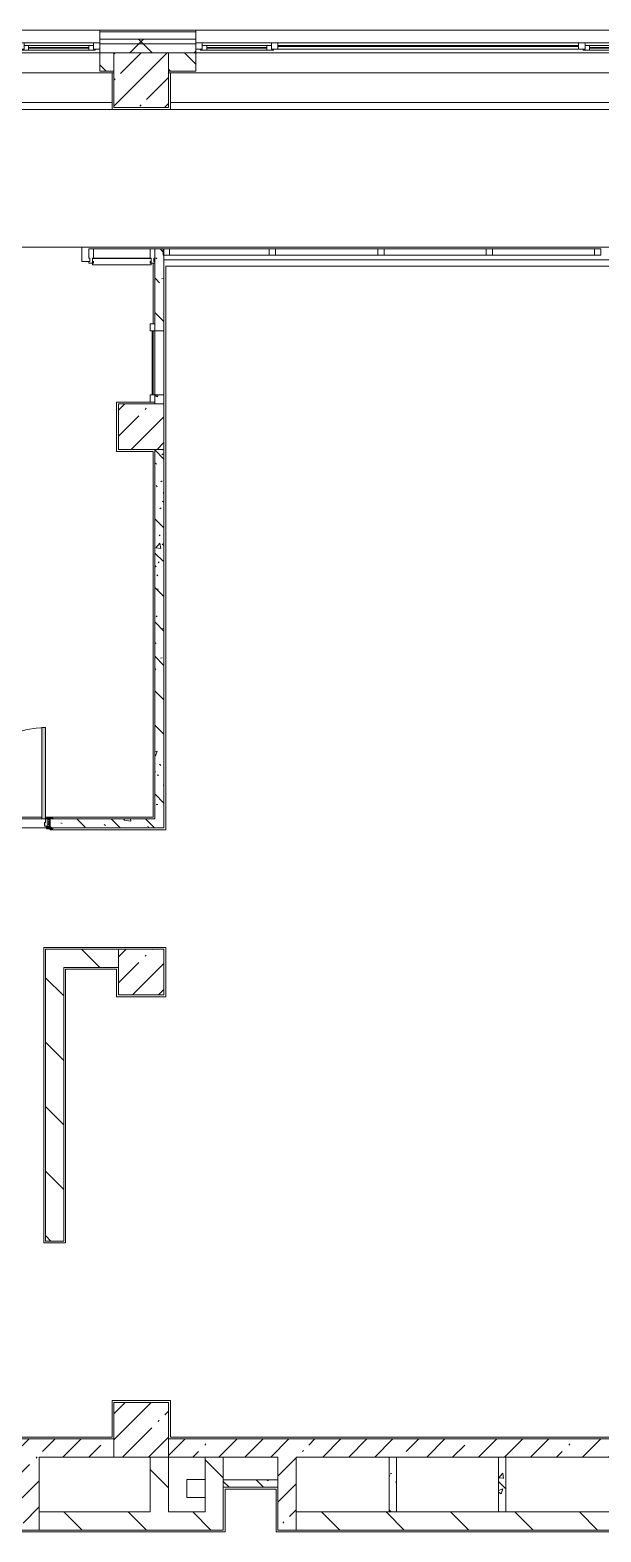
# Model space of a CAD drawing. Header units: millimetres. Extents: x -4185 to 186529, y -8553 to 29097.
# Drawn here: x 118759 to 125024, y 10880 to 27350 of the extents above; entities that cross this region are included whole.
import ezdxf

# ---------------------------------------------------------------- set-up
doc = ezdxf.new("R2010")
doc.units = ezdxf.units.MM
for name, color, linetype, lineweight, true_color in [('A-DOOR-3', 7, 'Continuous', 5, 0xaaaaaa), ('A-DOOR-4', 7, 'Continuous', 5, 0xe2e2e2), ('A-DOOR-FRAM-2', 7, 'Continuous', 5, 0xe2e2e2), ('A-DOOR-FRAM-3', 7, 'Continuous', 5, 0xaaaaaa), ('A-FLOR-1', 7, 'Continuous', 5, 0xaaaaaa), ('I-WALL-5', 7, 'Continuous', 5, 0x787878)]:
    doc.layers.add(name, color=color, linetype=linetype, lineweight=lineweight, true_color=true_color)
for name, color, linetype, lineweight in [('A-GLAZ-2', 7, 'Continuous', 5), ('A-GLAZ-CURT-2', 7, 'Continuous', 5), ('A-GLAZ-CWMG-2', 7, 'Continuous', 5), ('A-WALL', 7, 'Continuous', 9), ('A-WALL-2', 7, 'Continuous', 5), ('I-WALL-3', 7, 'Continuous', 5), ('S-COLS-2', 7, 'Continuous', 5)]:
    doc.layers.add(name, color=color, linetype=linetype, lineweight=lineweight)
pattern_1 = [(45, (59518.7, 0), (-285.1231, 285.1231), []), (45, (59803.8, 0), (-285.1231, 285.1231), [504.031, -100.806, 16.764, -84.042])]
pattern_2 = [(135, (59518.7, 0), (-377.1708, -377.1708), [533.4, -88.9, 17.78, -88.9]), (135, (59518.7, 376.94), (-377.1708, -377.1708), []), (50, (59518.7, 0), (637.6445, -55.7866), [66.675, -733.425]), (355, (59518.7, 0), (-123.3494, 668.699), [53.34, -586.74]), (100.451, (59571.8, -4.65), (514.299, 612.908), [56.665, -623.315]), (46.184, (59518.7, 177.8), (948.776, -147.15), [100.012, -1100.137]), (96.636, (59597.7, 165.5), (830.909, 865.997), [84.998, -934.973]), (351.184, (59518.7, 177.8), (830.918, 865.988), [80.01, -880.11]), (21, (59607.6, 133.35), (530.6506, -357.9283), [66.675, -733.425]), (326, (59607.6, 133.35), (216.308, 644.6585), [53.34, -586.74]), (71.451, (59651.8, 103.5), (746.9596, 286.7243), [56.665, -623.315]), (37.5, (59518.68, 0), (10.8105, 295.9426), [16.764, -562.864, 16.764, -578.866, -588.962]), (37.5, (59518.68, 0), (10.8105, 295.9426), [-1175.258, 16.764, -572.198]), (7.5, (59518.68, 0), (233.8692, 350.6318), [16.764, -322.834, 16.764, -549.529, -224.472]), (7.5, (59518.68, 0), (233.8692, 350.6318), [-905.891, 16.764, -207.708]), (327.5, (59320.43, 0), (474.5678, -20.0513), [16.764, -205.486, 16.764, -676.656, -920.115]), (327.5, (59320.43, 0), (474.5678, -20.0513), [-915.67, 16.764, -903.351]), (317.5, (59231.53, 0), (518.4522, 88.9934), [16.764, -272.161, 16.764, -443.738, -653.415]), (317.5, (59231.53, 0), (518.4522, 88.9934), [-749.427, 16.764, -636.651])]
pattern_3 = [(135, (59518.7, 0), (-353.5534, -353.5534), [])]
pattern_4 = [(45, (59518.7, 0), (-353.5534, 353.5534), []), (135, (59518.7, 0), (-353.5534, -353.5534), [])]

# ---------------------------------------------------------------- blocks, each defined once
blk = doc.blocks.new('Системная панель - Стекло - 70мм-31693619-1_10_1_птичка')
at = {"layer": 'A-GLAZ-CURT-2'}
for p, q in [((547.5, 35), (-547.5, 35)), ((-547.5, 35), (-547.5, -35)), ((547.5, -35), (547.5, 35)), ((-547.5, -35), (547.5, -35))]:
    blk.add_line(p, q, dxfattribs=at)
blk = doc.blocks.new('Прямоугольный импост - 50 x 70 мм-23766079-1_10_1_птичка')
at = {"layer": 'A-GLAZ-CWMG-2'}
for p, q in [((-35, 35), (35, 35)), ((-35, -35), (-35, 35)), ((35, 35), (35, -35)), ((35, -35), (-35, -35))]:
    blk.add_line(p, q, dxfattribs=at)
blk = doc.blocks.new('BSC_Колонна _Прямоугольная - 600х600-V170-1_10_1_птичка')
at = {"layer": 'S-COLS-2'}
h = blk.add_hatch(dxfattribs=at)
h.set_pattern_fill('FP_138', color=256, style=0, pattern_type=2)
h.set_pattern_definition([(45, (-60460, -12000), (-285.1231, 285.1231), []), (45, (-60174.88, -12000), (-285.1231, 285.1231), [504.031, -100.806, 16.764, -84.042])])
h.paths.add_polyline_path([(208, -300), (300, -300), (300, 300), (-300, 300), (-300, -300), (-168, -300)])
for p, q in [((300, 300), (-300, 300)), ((-300, 300), (-300, -300)), ((300, -300), (300, 300)), ((-300, -300), (300, -300))]:
    blk.add_line(p, q, dxfattribs=at)
blk = doc.blocks.new('Системная панель - Стекло - 70мм-31693620-1_10_1_птичка')
at = {"layer": 'A-GLAZ-CURT-2'}
for p, q in [((560, 35), (-560, 35)), ((-560, 35), (-560, -35)), ((560, -35), (560, 35)), ((-560, -35), (560, -35))]:
    blk.add_line(p, q, dxfattribs=at)
blk = doc.blocks.new('Прямоугольный импост - 50 x 70 мм-V187-1_10_1_птичка')
at = {"layer": 'A-GLAZ-CWMG-2'}
for p, q in [((-35, 35), (35, 35)), ((-35, -35), (-35, 35)), ((35, 35), (35, -35)), ((35, -35), (-35, -35))]:
    blk.add_line(p, q, dxfattribs=at)
blk = doc.blocks.new('Прямоугольный импост - Импост структурный с накладкой - 160мм Темный-32302294-1_10_1_птичка')
at = {"layer": 'A-GLAZ-CWMG-2'}
for p, q in [((-25, 40), (-25, 140)), ((-25, 140), (25, 140)), ((-15, 40), (-25, 40)), ((-25, -17), (-25, 0)), ((-25, 0), (-15, 0)), ((-15, 0), (-15, 40)), ((15, 40), (15, 0)), ((25, 40), (15, 40)), ((15, 0), (25, 0)), ((25, 140), (25, 40)), ((25, 0), (25, -17)), ((25, -17), (-25, -17))]:
    blk.add_line(p, q, dxfattribs=at)
blk = doc.blocks.new('110_Дверь_СКБ_1Ст_Внутренняя1 - Д-11 1100x2100h_кладовые _все__ коридор _между помещениями блока столовой__ моечные _все_-32089444-1_10_1_птичка')
at = {"layer": 'A-DOOR-3'}
h = blk.add_hatch(dxfattribs=at)
h.set_pattern_fill('FP_123', color=256, style=0, pattern_type=2)
h.set_pattern_definition([(135, (1751.41, 114.685), (-14.14214, -14.14214), []), (225, (1751.41, 114.685), (14.14214, -14.14214), [])])
h.paths.add_polyline_path([(562.5, -50), (562.5, 50), (537.5, 50), (537.5, -50)])
at = {"layer": 'A-DOOR-4'}
h = blk.add_hatch(color=256, dxfattribs=at)
h.paths.add_polyline_path([(502.5, -30), (537.5, -30), (537.5, 50), (512.5, 50), (512.5, 10), (502.5, 10), (502.5, -6)])
h.paths.add_polyline_path([(-477.5, -30), (-477.5, 10), (-487.5, 10), (-487.5, 50), (-512.5, 50), (-512.5, -30), (-487.5, -30)])
at = {"layer": 'A-DOOR-FRAM-2'}
for points in [[(512.5, 50), (512.5, 1050), (472.5, 1050), (472.5, 50)], [(-512.5, 50), (-497.5, 50), (-497.5, 58), (-567.5, 58), (-567.5, 50), (-537.5, 50)], [(592.5, 50), (592.5, 58), (522.5, 58), (522.5, 50), (562.5, 50)], [(-567.5, -58), (-497.5, -58), (-497.5, -50), (-567.5, -50)], [(-497.5, -50), (-497.5, -30), (-512.5, -30), (-512.5, -50)], [(522.5, -50), (537.5, -50), (537.5, -30), (522.5, -30)], [(592.5, -58), (592.5, -50), (522.5, -50), (522.5, -58), (562.5, -58)]]:
    blk.add_hatch(color=256, dxfattribs=at).paths.add_polyline_path(points)
at = {"layer": 'A-DOOR-FRAM-3'}
h = blk.add_hatch(dxfattribs=at)
h.set_pattern_fill('FP_124', color=256, style=0, pattern_type=2)
h.set_pattern_definition([(45, (-371.384, 114.685), (-14.1421, 14.1421), []), (135, (-371.384, 114.685), (-14.1421, -14.1421), [])])
h.paths.add_polyline_path([(-537.5, -50), (-512.5, -50), (-512.5, 50), (-537.5, 50)])
at = {"layer": 'A-DOOR-3'}
for p, q in [((512.5, 1050), (472.5, 1050)), ((472.5, 1050), (472.5, 50)), ((512.5, 50), (512.5, 1050)), ((472.5, 50), (512.5, 50))]:
    blk.add_line(p, q, dxfattribs=at)
blk.add_arc((512.5, 50), 1000, 90, 180, dxfattribs=at)
at = {"layer": 'A-DOOR-FRAM-3'}
for p, q in [((-497.5, 58), (-567.5, 58)), ((-567.5, 58), (-567.5, 50)), ((-567.5, 50), (-497.5, 50)), ((-512.5, 50), (-537.5, 50)), ((-537.5, 50), (-537.5, -50)), ((-487.5, 50), (-512.5, 50)), ((-512.5, 50), (-512.5, -30)), ((-512.5, -50), (-512.5, 50)), ((-497.5, 50), (-512.5, 50)), ((-512.5, 50), (-512.5, 49)), ((-512.5, 49), (-497.5, 49)), ((-497.5, 50), (-497.5, 58)), ((-497.5, 49), (-497.5, 50)), ((-487.5, 10), (-487.5, 50)), ((-477.5, 10), (-487.5, 10)), ((-477.5, -30), (-477.5, 10)), ((512.5, 10), (502.5, 10)), ((502.5, 10), (502.5, -30)), ((512.5, 50), (512.5, 10)), ((537.5, 50), (512.5, 50)), ((592.5, 58), (522.5, 58)), ((522.5, 58), (522.5, 50)), ((537.5, 50), (522.5, 50)), ((522.5, 50), (522.5, 49)), ((522.5, 50), (592.5, 50)), ((522.5, 49), (537.5, 49)), ((537.5, -30), (537.5, 50)), ((562.5, 50), (537.5, 50)), ((537.5, 50), (537.5, -50)), ((537.5, 49), (537.5, 50)), ((562.5, -50), (562.5, 50)), ((592.5, 50), (592.5, 58)), ((-497.5, -50), (-567.5, -50)), ((-567.5, -50), (-567.5, -58)), ((-567.5, -58), (-497.5, -58)), ((-537.5, -50), (-512.5, -50)), ((-512.5, -30), (-477.5, -30)), ((-497.5, -30), (-512.5, -30)), ((-512.5, -30), (-512.5, -50)), ((-512.5, -50), (-497.5, -50)), ((-497.5, -50), (-497.5, -30)), ((-497.5, -58), (-497.5, -50)), ((502.5, -30), (537.5, -30)), ((537.5, -30), (522.5, -30)), ((522.5, -30), (522.5, -50)), ((522.5, -50), (537.5, -50)), ((592.5, -50), (522.5, -50)), ((522.5, -50), (522.5, -58)), ((522.5, -58), (592.5, -58)), ((537.5, -50), (537.5, -30)), ((537.5, -50), (562.5, -50)), ((592.5, -58), (592.5, -50))]:
    blk.add_line(p, q, dxfattribs=at)
blk = doc.blocks.new('Системная панель - Стекло - 70мм-V199-1_10_1_птичка')
at = {"layer": 'A-GLAZ-CURT-2'}
for p, q in [((560, 35), (-560, 35)), ((-560, 35), (-560, -35)), ((560, -35), (560, 35)), ((-560, -35), (560, -35))]:
    blk.add_line(p, q, dxfattribs=at)
blk = doc.blocks.new('120_Окно_СКБ_2Ст - 120_Окно_СКБ_2Ст 2300х2400 _мал створка справа_-19949978-1_10_1_птичка')
at = {"layer": 'A-GLAZ-2'}
for p, q in [((-1150, -75), (-1150, -5)), ((-1150, -5), (-1080, -5)), ((1150, -5), (-1150, -5)), ((-1080, -75), (-1150, -75)), ((-1150, -75), (-1100, -75)), ((-1080, -75), (-1100, -75)), ((-1100, -75), (-1100, -85)), ((-1100, -85), (270, -85)), ((270, -85), (-1100, -85)), ((-1080, -5), (-1080, -75)), ((250, -35), (-1080, -35)), ((-1080, -35), (-1080, -75)), ((-1030, -85), (-1030, -35)), ((-1030, -55), (200, -55)), ((200, -65), (-1030, -65)), ((200, -85), (200, -35)), ((250, -75), (250, -5)), ((250, -5), (320, -5)), ((250, -75), (250, -35)), ((320, -75), (250, -75)), ((270, -75), (250, -75)), ((270, -75), (300, -75)), ((270, -85), (270, -75)), ((320, -75), (300, -75)), ((300, -75), (300, -85)), ((300, -85), (1100, -85)), ((1100, -85), (300, -85)), ((320, -5), (320, -75)), ((1080, -35), (320, -35)), ((320, -35), (320, -75)), ((370, -85), (370, -35)), ((370, -55), (1030, -55)), ((1030, -65), (370, -65)), ((1030, -85), (1030, -35)), ((1080, -75), (1080, -5)), ((1080, -5), (1150, -5)), ((1080, -75), (1080, -35)), ((1150, -75), (1080, -75)), ((1100, -75), (1080, -75)), ((1100, -75), (1150, -75)), ((1100, -85), (1100, -75)), ((1150, -5), (1150, -75))]:
    blk.add_line(p, q, dxfattribs=at)
blk = doc.blocks.new('120_Окно_СКБ_3Ст - 120_Окно_СКБ_3Ст_5100-21641134-1_10_1_птичка')
at = {"layer": 'A-GLAZ-2'}
for p, q in [((-2550, -75), (-2550, -5)), ((-2550, -5), (-2480, -5)), ((2550, -5), (-2550, -5)), ((-2480, -75), (-2550, -75)), ((-2550, -75), (-2500, -75)), ((-2480, -75), (-2500, -75)), ((-2500, -75), (-2500, -85)), ((-2500, -85), (-1700, -85)), ((-1700, -85), (-2500, -85)), ((-2480, -5), (-2480, -75)), ((-1720, -35), (-2480, -35)), ((-2480, -35), (-2480, -75)), ((-2430, -85), (-2430, -35)), ((-2430, -55), (-1770, -55)), ((-1770, -65), (-2430, -65)), ((-1770, -85), (-1770, -35)), ((-1720, -75), (-1720, -5)), ((-1720, -5), (-1650, -5)), ((-1720, -75), (-1720, -35)), ((-1650, -75), (-1720, -75)), ((-1700, -75), (-1720, -75)), ((-1700, -75), (1700, -75)), ((-1700, -85), (-1700, -75)), ((-1650, -5), (-1650, -75)), ((1650, -35), (-1650, -35)), ((1650, -45), (-1650, -45)), ((1650, -75), (1650, -5)), ((1650, -5), (1720, -5)), ((1720, -75), (1650, -75)), ((1720, -75), (1700, -75)), ((1700, -75), (1700, -85)), ((1700, -85), (2500, -85)), ((2500, -85), (1700, -85)), ((1720, -5), (1720, -75)), ((2480, -35), (1720, -35)), ((1720, -35), (1720, -75)), ((1770, -85), (1770, -35)), ((1770, -55), (2430, -55)), ((2430, -65), (1770, -65)), ((2430, -85), (2430, -35)), ((2480, -75), (2480, -5)), ((2480, -5), (2550, -5)), ((2480, -75), (2480, -35)), ((2550, -75), (2480, -75)), ((2500, -75), (2480, -75)), ((2500, -75), (2550, -75)), ((2500, -85), (2500, -75)), ((2550, -5), (2550, -75))]:
    blk.add_line(p, q, dxfattribs=at)
blk = doc.blocks.new('BSC_Колонна _Прямоугольная - 500х500-V228-1_10_1_птичка')
at = {"layer": 'S-COLS-2'}
h = blk.add_hatch(dxfattribs=at)
h.set_pattern_fill('FP_183', color=256, style=0, pattern_type=2)
h.set_pattern_definition([(45, (-60460, -17020), (-285.1231, 285.1231), []), (45, (-60174.88, -17020), (-285.1231, 285.1231), [504.031, -100.806, 16.764, -84.042])])
h.paths.add_polyline_path([(189, -250), (250, -250), (250, 250), (-250, 250), (-250, -250), (-168, -250)])
for p, q in [((250, 250), (-250, 250)), ((-250, 250), (-250, -250)), ((250, -250), (250, 250)), ((-250, -250), (250, -250))]:
    blk.add_line(p, q, dxfattribs=at)
blk = doc.blocks.new('BSC_Колонна _Прямоугольная - 500х500-V229-1_10_1_птичка')
at = {"layer": 'S-COLS-2'}
h = blk.add_hatch(dxfattribs=at)
h.set_pattern_fill('FP_184', color=256, style=0, pattern_type=2)
h.set_pattern_definition([(45, (-60460, -23000), (-285.1231, 285.1231), []), (45, (-60174.88, -23000), (-285.1231, 285.1231), [504.031, -100.806, 16.764, -84.042])])
h.paths.add_polyline_path([(130, -250), (250, -250), (248, 250), (-250, 249), (-250, -250), (-168, -250)])
for p, q in [((250, 250), (-250, 250)), ((-250, 250), (-250, -250)), ((250, -250), (250, 250)), ((-250, -250), (250, -250))]:
    blk.add_line(p, q, dxfattribs=at)
blk = doc.blocks.new('Штора противопожарная_Рен - ШТ_700х700-22567375-1_10_1_птичка')
at = {"layer": 'A-DOOR-3'}
for p, q in [((-430, 100), (-350, 100)), ((-430, 50), (-430, 100)), ((-350, 50), (-430, 50)), ((-350, 100), (-350, 50)), ((-350, 78), (350, 78)), ((-350, 73), (-350, 78)), ((350, 73), (-350, 73)), ((350, 100), (430, 100)), ((350, 50), (350, 100)), ((350, 78), (350, 73)), ((430, 50), (350, 50)), ((430, 100), (430, 50))]:
    blk.add_line(p, q, dxfattribs=at)
blk = doc.blocks.new('Системная панель - Стекло - 70мм-32304938-1_10_1_птичка')
at = {"layer": 'A-GLAZ-CURT-2'}
h = blk.add_hatch(dxfattribs=at)
h.set_pattern_fill('FP_199', color=256, style=0, pattern_type=2)
h.set_pattern_definition([(225, (60747.5, 24310), (1414.214, -1414.214), [1000, -3000]), (225, (61747.5, 24810), (1414.214, -1414.214), [3000, -1000]), (225, (59747.5, 25310), (1414.214, -1414.214), [1000, -3000])])
h.paths.add_polyline_path([(322, 35), (-323, 35), (-323, -35), (322, -35), (322, 18)])
for p, q in [((322, 35), (-323, 35)), ((-323, 35), (-323, -35)), ((322, -35), (322, 35)), ((-323, -35), (322, -35))]:
    blk.add_line(p, q, dxfattribs=at)
blk = doc.blocks.new('Прямоугольный импост - Импост структурный с накладкой - 160мм Темный-32304618-1_10_1_птичка')
at = {"layer": 'A-GLAZ-CWMG-2'}
for p, q in [((59935, 24950), (60560, 24950)), ((59935, 24850), (60560, 24850))]:
    blk.add_line(p, q, dxfattribs=at)
blk = doc.blocks.new('Системная панель - Стекло - 70мм-V246-1_10_1_птичка')
at = {"layer": 'A-GLAZ-CURT-2'}
for p, q in [((560, 35), (-560, 35)), ((-560, 35), (-560, -35)), ((560, -35), (560, 35)), ((-560, -35), (560, -35))]:
    blk.add_line(p, q, dxfattribs=at)
blk = doc.blocks.new('Прямоугольный импост - Импост структурный с накладкой - 160мм Темный-32302318-1_10_1_птичка')
at = {"layer": 'A-GLAZ-CWMG-2'}
for p, q in [((0, 140), (-50, 140)), ((-50, 140), (-50, 40)), ((-50, 40), (-40, 40)), ((-40, 0), (-50, 0)), ((-50, 0), (-50, -17)), ((-40, 40), (-40, 0)), ((-10, 0), (-10, 40)), ((-10, 40), (0, 40)), ((0, 0), (-10, 0)), ((0, 40), (0, 140)), ((0, -17), (0, 0)), ((-50, -17), (0, -17))]:
    blk.add_line(p, q, dxfattribs=at)
blk = doc.blocks.new('Зашивка приборов отопления9 - Зашивка приборов отопления-33277916-1_10_1_птичка')
at = {"layer": 'A-WALL-2'}
for p, q in [((51570, 26880), (51570, 26555)), ((54140, 26880), (51570, 26880)), ((54140, 26555), (54140, 26880)), ((51570, 26555), (54140, 26555)), ((54140, 26555), (51570, 26555)), ((51570, 26555), (51570, 26480)), ((54140, 26480), (54140, 26555)), ((51570, 26480), (54140, 26480))]:
    blk.add_line(p, q, dxfattribs=at)
blk = doc.blocks.new('Зашивка приборов отопления10 - Зашивка приборов отопления-33278020-1_10_1_птичка')
at = {"layer": 'A-WALL-2'}
for p, q in [((51570, 26880), (51570, 26555)), ((56926, 26880), (51570, 26880)), ((56926, 26555), (56926, 26880)), ((51570, 26555), (56926, 26555)), ((56930, 26555), (51570, 26555)), ((51570, 26555), (51570, 26480)), ((56930, 26480), (56930, 26555)), ((51570, 26480), (56930, 26480))]:
    blk.add_line(p, q, dxfattribs=at)

msp = doc.modelspace()

# ---------------------------------------------------------------- hatches: boundary and pattern name
at = {"layer": 'A-WALL-2'}
h = msp.add_hatch(dxfattribs=at)
h.set_pattern_fill('FP_109', color=256, style=0, pattern_type=2)
h.set_pattern_definition(pattern_4)
h.paths.add_polyline_path([(142943.8, 27200), (144488.7, 27200), (144488.7, 27250), (139868.7, 27250), (139868.7, 27200), (142743.8, 27200)])
h.paths.add_polyline_path([(130328.7, 27200), (130328.7, 27250), (127728.7, 27250), (127728.7, 27200), (129828.7, 27200)])
h.paths.add_polyline_path([(126278.7, 27200), (126628.7, 27200), (126628.7, 27250), (125678.7, 27250), (125678.7, 27200)])
h.paths.add_polyline_path([(132428.7, 27200), (133768.7, 27200), (133768.7, 27250), (132428.7, 27250), (132428.7, 27210)])
h.paths.add_polyline_path([(136768.7, 27200), (136768.7, 27250), (135868.7, 27250), (135868.7, 27200), (136268.7, 27200)])
h.paths.add_polyline_path([(117223.7, 27200), (117223.7, 27250), (116378.7, 27250), (116378.7, 27200)])
h.paths.add_polyline_path([(119810.8, 27200), (120578.7, 27200), (120578.7, 27250), (119523.7, 27250), (119523.7, 27200)])
h.paths.add_polyline_path([(108278.7, 27200), (108278.7, 27250), (107178.7, 27250), (107178.7, 27200), (107678.7, 27200)])
h.paths.add_polyline_path([(114278.7, 27200), (114278.7, 27250), (113378.7, 27250), (113378.7, 27200), (114233.9, 27200)])
h.paths.add_polyline_path([(111278.7, 27200), (111278.7, 27250), (110378.7, 27250), (110378.7, 27200)])
h.paths.add_polyline_path([(104078.7, 27200), (104078.7, 27250), (101678.7, 27250), (101678.7, 27200), (103080.2, 27200)])
h = msp.add_hatch(dxfattribs=at)
h.set_pattern_fill('FP_109', color=256, style=0, pattern_type=2)
h.set_pattern_definition(pattern_4)
h.paths.add_polyline_path([(102278.7, 27100), (104078.7, 27100), (104078.7, 27200), (101678.7, 27200), (101678.7, 27100)])
h.paths.add_polyline_path([(120278.7, 27100), (120578.7, 27100), (120578.7, 27200), (119523.7, 27200), (119523.7, 27100), (119810.8, 27100)])
h.paths.add_polyline_path([(143618.7, 27100), (144488.7, 27100), (144484.1, 27200), (139868.7, 27198.1), (139868.7, 27100), (142943.8, 27100)])
h.paths.add_polyline_path([(110918.7, 27100), (111278.7, 27100), (111278.7, 27200), (110378.7, 27200), (110378.7, 27100)])
h.paths.add_polyline_path([(113378.7, 27100), (114278.7, 27100), (114278.7, 27200), (113378.7, 27200), (113378.7, 27140)])
h.paths.add_polyline_path([(107378.7, 27100), (108278.7, 27100), (108278.7, 27200), (107178.7, 27200), (107178.7, 27100)])
h.paths.add_polyline_path([(126596.7, 27100), (126596.7, 27102), (126596.7, 27110), (126628.7, 27110), (126628.7, 27200), (125678.7, 27200), (125678.7, 27100), (126578.7, 27100)])
h.paths.add_polyline_path([(117223.7, 27100), (117223.7, 27200), (116378.7, 27200), (116378.7, 27100), (116868.7, 27100)])
h.paths.add_polyline_path([(136268.7, 27100), (136768.7, 27100), (136768.7, 27200), (135868.7, 27200), (135868.7, 27100)])
h.paths.add_polyline_path([(127760.7, 27100), (130328.7, 27100), (130328.7, 27200), (127728.7, 27200), (127728.7, 27110), (127760.7, 27110), (127760.7, 27102), (127728.7, 27100)])
h.paths.add_polyline_path([(133058.7, 27100), (133768.7, 27100), (133768.7, 27200), (132428.7, 27200), (132428.7, 27100)])
h = msp.add_hatch(dxfattribs=at)
h.set_pattern_fill('FP_91', color=256, style=0, pattern_type=2)
h.set_pattern_definition([(135, (59518.68, 0), (-176.7767, -176.7767), [])])
h.paths.add_polyline_path([(116868.7, 26900), (117223.7, 26900), (117223.7, 27100), (116378.7, 27100), (116378.7, 26900)])
h.paths.add_polyline_path([(102278.7, 26900), (104078.7, 26900), (104078.7, 27100), (102278.7, 27100), (102278.7, 27061.4)])
h.paths.add_polyline_path([(110516, 26900), (111278.7, 26900), (111278.7, 27100), (110378.7, 27100), (110378.7, 26900)])
h.paths.add_polyline_path([(113378.7, 26900), (113678.7, 26900), (113678.7, 27100), (113378.7, 27100), (113378.7, 26969.4)])
h.paths.add_polyline_path([(140168.7, 26900), (140168.7, 27100), (139868.7, 27100), (139868.7, 26900)])
h.paths.add_polyline_path([(120278.7, 26900), (120578.7, 26900), (120578.7, 27100), (120278.7, 27100), (120278.7, 26953.9)])
h.paths.add_polyline_path([(136268.7, 26900), (136268.7, 27100), (135868.7, 27100), (135868.7, 26900), (135946.9, 26900)])
h.paths.add_polyline_path([(126578.7, 26900), (126578.7, 27100), (126278.7, 27100), (126278.7, 26900)])
h.paths.add_polyline_path([(119523.7, 26900), (119678.7, 26900), (119678.7, 27100), (119523.7, 27100), (119523.7, 26936.5)])
h.paths.add_polyline_path([(127724.7, 26900), (129828.7, 26900), (129828.7, 27100), (127724.7, 27100), (127724.7, 27091.3)])
h.paths.add_polyline_path([(133768.7, 26900), (133768.7, 27100), (133558.7, 27100), (133558.7, 26900)])
h.paths.add_polyline_path([(133058.7, 26900), (133058.7, 27100), (132428.7, 27100), (132428.7, 26900)])
h.paths.add_polyline_path([(107178.7, 26900), (107678.7, 26900), (107678.7, 27100), (107178.7, 27100), (107178.7, 27079.6)])
at = {"layer": 'I-WALL-3'}
h = msp.add_hatch(dxfattribs=at)
h.set_pattern_fill('FP_108', color=256, style=0, pattern_type=2)
h.set_pattern_definition(pattern_3)
h.paths.add_polyline_path([(118928.7, 17070), (119728.7, 17070), (119728.7, 17270), (118928.7, 17265)])
h = msp.add_hatch(dxfattribs=at)
h.set_pattern_fill('FP_108', color=256, style=0, pattern_type=2)
h.set_pattern_definition(pattern_3)
h.paths.add_polyline_path([(119128.7, 14070), (119128.7, 17070), (118928.7, 17070), (118928.7, 14070)])
h = msp.add_hatch(dxfattribs=at)
h.set_pattern_fill('FP_90', color=256, style=0, pattern_type=2)
h.set_pattern_definition(pattern_1)
h.paths.add_polyline_path([(118658.7, 11700), (119678.7, 11700), (119678.7, 11900), (114278.7, 11900), (114278.7, 11700), (117951.8, 11700)])
h.paths.add_polyline_path([(111428.7, 11700), (113678.7, 11700), (113678.7, 11900), (111228.7, 11900), (111228.7, 11700)])
h = msp.add_hatch(dxfattribs=at)
h.set_pattern_fill('FP_90', color=256, style=0, pattern_type=2)
h.set_pattern_definition(pattern_1)
h.paths.add_polyline_path([(121669.7, 11700), (125678.7, 11700), (125678.7, 11900), (120278.7, 11900), (120278.7, 11700), (121478.7, 11700)])
h = msp.add_hatch(dxfattribs=at)
h.set_pattern_fill('FP_90', color=256, style=0, pattern_type=2)
h.set_pattern_definition(pattern_1)
h.paths.add_polyline_path([(118658.7, 10900), (118858.7, 10900), (118858.7, 11700), (118658.7, 11700), (118658.7, 10980)])
h = msp.add_hatch(dxfattribs=at)
h.set_pattern_fill('FP_108', color=256, style=0, pattern_type=2)
h.set_pattern_definition(pattern_3)
h.paths.add_polyline_path([(120278.7, 11100), (120278.7, 11700), (120078.7, 11700), (120078.7, 11100)])
h = msp.add_hatch(dxfattribs=at)
h.set_pattern_fill('FP_108', color=256, style=0, pattern_type=2)
h.set_pattern_definition(pattern_3)
h.paths.add_polyline_path([(120678.7, 11100), (120878.7, 11100), (120878.7, 11700), (120678.7, 11700), (120678.7, 11257)])
h = msp.add_hatch(dxfattribs=at)
h.set_pattern_fill('FP_90', color=256, style=0, pattern_type=2)
h.set_pattern_definition(pattern_1)
h.paths.add_polyline_path([(121678.7, 10900), (121678.7, 11700), (121478.7, 11700), (121478.7, 10900)])
h = msp.add_hatch(dxfattribs=at)
h.set_pattern_fill('FP_108', color=256, style=0, pattern_type=2)
h.set_pattern_definition(pattern_3)
h.paths.add_polyline_path([(118858.7, 10900), (120878.7, 10900), (120878.7, 11100), (118858.7, 11100), (118858.7, 10994)])
h = msp.add_hatch(dxfattribs=at)
h.set_pattern_fill('FP_108', color=256, style=0, pattern_type=2)
h.set_pattern_definition(pattern_3)
h.paths.add_polyline_path([(132478.5, 10900), (133058.7, 10900), (133058.7, 11100), (132448.5, 11100), (132448.5, 10900)])
h.paths.add_polyline_path([(126278.7, 10900), (128187.5, 10900), (128187.5, 11100), (126278.7, 11100), (126278.7, 10994)])
h.paths.add_polyline_path([(126078.7, 10900), (126078.7, 11100), (121678.7, 11100), (121678.7, 10900), (123528.7, 10900)])
h.paths.add_polyline_path([(129137.5, 10900), (131498.5, 10900), (131498.5, 11100), (129137.5, 11100), (129137.5, 10994)])
at = {"layer": 'I-WALL-5'}
h = msp.add_hatch(dxfattribs=at)
h.set_pattern_fill('FP_120', color=256, style=0, pattern_type=2)
h.set_pattern_definition(pattern_2)
h.paths.add_polyline_path([(120228.7, 18600), (120228.7, 22750), (120128.7, 22750), (120128.7, 18600), (120216.2, 18600)])
h.paths.add_polyline_path([(120128.7, 23250), (120228.7, 23250), (120228.7, 23350), (120128.7, 23350), (120128.7, 23270)])
h.paths.add_polyline_path([(120128.7, 24050), (120228.7, 24050), (120228.7, 24950), (120128.7, 24950), (120128.7, 24130)])
h = msp.add_hatch(dxfattribs=at)
h.set_pattern_fill('FP_120', color=256, style=0, pattern_type=2)
h.set_pattern_definition(pattern_2)
h.paths.add_polyline_path([(120108.7, 18600), (120128.7, 18600), (120128.7, 18700), (118978.7, 18700), (118978.7, 18600), (119810.8, 18600)])
h.paths.add_polyline_path([(117648.7, 18600), (117878.7, 18600), (117878.7, 18700), (117648.7, 18700)])
h = msp.add_hatch(dxfattribs=at)
h.set_pattern_fill('FP_120', color=256, style=0, pattern_type=2)
h.set_pattern_definition(pattern_2)
h.paths.add_polyline_path([(122698.7, 11100), (122778.7, 11100), (122778.7, 11700), (122698.7, 11700), (122698.7, 11457)])
h = msp.add_hatch(dxfattribs=at)
h.set_pattern_fill('FP_120', color=256, style=0, pattern_type=2)
h.set_pattern_definition(pattern_2)
h.paths.add_polyline_path([(123898.7, 11100), (123978.7, 11100), (123978.7, 11700), (123898.7, 11700), (123898.7, 11457)])
h = msp.add_hatch(dxfattribs=at)
h.set_pattern_fill('FP_120', color=256, style=0, pattern_type=2)
h.set_pattern_definition(pattern_2)
h.paths.add_polyline_path([(121478.7, 11370), (121478.7, 11450), (120878.7, 11450), (120878.7, 11370), (121458.7, 11370)])
at = {"layer": 'S-COLS-2'}
h = msp.add_hatch(dxfattribs=at)
h.set_pattern_fill('FP_90', color=256, style=0, pattern_type=2)
h.set_pattern_definition(pattern_1)
h.paths.add_polyline_path([(120278.7, 26500), (120278.7, 27100), (119678.7, 27100), (119678.7, 26500), (119810.8, 26500)])

# ---------------------------------------------------------------- linework, layer by layer
at = {"layer": 'A-FLOR-1'}
for p, q in [((120298.7, 26480), (119658.7, 26480)), ((117468.7, 24970), (126298.7, 24970)), ((119328.7, 24810), (119328.7, 24970)), ((119403.7, 24810), (119328.7, 24810)), ((120108.7, 24130), (120108.7, 24791.7)), ((126158.7, 24760), (120248.7, 24760)), ((120248.7, 24760), (120248.7, 18580)), ((120108.7, 23350), (120108.7, 24050)), ((119708.7, 22730), (119708.7, 23270)), ((119708.7, 23270), (120078.7, 23270)), ((120108.7, 22730), (119708.7, 22730)), ((120108.7, 18720), (120108.7, 22730)), ((118888.7, 18720), (117668.7, 18720)), ((120108.7, 18720), (118928.7, 18720)), ((118978.7, 18708), (118978.7, 18720)), ((118978.7, 18580), (118978.7, 18592)), ((120248.7, 18580), (118978.7, 18580)), ((118908.7, 14050), (118908.7, 17290)), ((118908.7, 17290), (120248.7, 17290)), ((120248.7, 17290), (120248.7, 16750)), ((119708.7, 17050), (119148.7, 17050)), ((119148.7, 17050), (119148.7, 14050)), ((119708.7, 16750), (119708.7, 17050)), ((120248.7, 16750), (119708.7, 16750)), ((119148.7, 14050), (118908.7, 14050)), ((119658.7, 11920), (119658.7, 12320)), ((119658.7, 12320), (120298.7, 12320)), ((120298.7, 12320), (120298.7, 11920)), ((117088.7, 11920), (119658.7, 11920)), ((120298.7, 11920), (125658.7, 11920)), ((120478.7, 11457), (120678.7, 11457)), ((120478.7, 11257), (120478.7, 11457)), ((120678.7, 11257), (120478.7, 11257)), ((121458.7, 11350), (120898.7, 11350)), ((120898.7, 11350), (120898.7, 10880)), ((121458.7, 10880), (121458.7, 11350)), ((120898.7, 10880), (118048.7, 10880)), ((128176.1, 10880), (121458.7, 10880))]:
    msp.add_line(p, q, dxfattribs=at)
at = {"layer": 'A-WALL'}
for p, q in [((120578.7, 27330), (119523.7, 27330)), ((120578.7, 27250), (119523.7, 27250)), ((120578.7, 27200), (119523.7, 27200)), ((119678.7, 27100), (119523.7, 27100)), ((119523.7, 27100), (119678.7, 27100)), ((120578.7, 27100), (120278.7, 27100)), ((120278.7, 27100), (120578.7, 27100)), ((120878.7, 11700), (120678.7, 11700)), ((122778.7, 11700), (122698.7, 11700)), ((123978.7, 11700), (123898.7, 11700)), ((120878.7, 11450), (120878.7, 11370)), ((121478.7, 11370), (121478.7, 11450)), ((118858.7, 11100), (118858.7, 10900)), ((122698.7, 11100), (122778.7, 11100)), ((123898.7, 11100), (123978.7, 11100))]:
    msp.add_line(p, q, dxfattribs=at)
at = {"layer": 'A-WALL-2'}
for p, q in [((111278.7, 27350), (126628.7, 27350)), ((119523.7, 27350), (119523.7, 27100)), ((120578.7, 27100), (120578.7, 27350)), ((119523.7, 27100), (117223.7, 27100)), ((119523.7, 27100), (119523.7, 26900)), ((119678.7, 26900), (119678.7, 27100)), ((119678.7, 27100), (120278.7, 27100)), ((120278.7, 27100), (120278.7, 26900)), ((120578.7, 26900), (120578.7, 27100)), ((125678.7, 27100), (120578.7, 27100)), ((119523.7, 26900), (119678.7, 26900)), ((120278.7, 26900), (120578.7, 26900))]:
    msp.add_line(p, q, dxfattribs=at)
at = {"layer": 'I-WALL-3'}
for p, q in [((117223.7, 27100), (119523.7, 27100)), ((120578.7, 27100), (125678.7, 27100)), ((119678.7, 26880), (117068.7, 26880)), ((125678.7, 26880), (120278.7, 26880)), ((120128.7, 24950), (120128.7, 24130)), ((120228.7, 24950), (120128.7, 24950)), ((120228.7, 23250), (120228.7, 24950)), ((126178.7, 24830), (120228.7, 24830)), ((120128.7, 24050), (120228.7, 24050)), ((120128.7, 23350), (120128.7, 24050)), ((120228.7, 23350), (120128.7, 23350)), ((120128.7, 23270), (120128.7, 23250)), ((120128.7, 22750), (120128.7, 18700)), ((120228.7, 18600), (120228.7, 22750)), ((117928.7, 18700), (118888.7, 18700)), ((120128.7, 18700), (119008.7, 18700)), ((118938.7, 18600), (117918.7, 18600)), ((119008.7, 18600), (120228.7, 18600)), ((119728.7, 17270), (118928.7, 17270)), ((118928.7, 17270), (118928.7, 14070)), ((119128.7, 17070), (119728.7, 17070)), ((119128.7, 14070), (119128.7, 17070)), ((118928.7, 14070), (119128.7, 14070)), ((119678.7, 11900), (117068.7, 11900)), ((125678.7, 11900), (120278.7, 11900)), ((118858.7, 11700), (119678.7, 11700)), ((118858.7, 11100), (118858.7, 11700)), ((120078.7, 11700), (120078.7, 11100)), ((120278.7, 11100), (120278.7, 11700)), ((120278.7, 11700), (120678.7, 11700)), ((120678.7, 11700), (120678.7, 11100)), ((120878.7, 11450), (120878.7, 11700)), ((120878.7, 11700), (121478.7, 11700)), ((121478.7, 11700), (121478.7, 11450)), ((121678.7, 11700), (122698.7, 11700)), ((121678.7, 10900), (121678.7, 11700)), ((122698.7, 11700), (122698.7, 11100)), ((122778.7, 11100), (122778.7, 11700)), ((122778.7, 11700), (123898.7, 11700)), ((123898.7, 11700), (123898.7, 11100)), ((123978.7, 11100), (123978.7, 11700)), ((123978.7, 11700), (125678.7, 11700)), ((121478.7, 11450), (120878.7, 11450)), ((120878.7, 10900), (120878.7, 11370)), ((120878.7, 11370), (121478.7, 11370)), ((121478.7, 11370), (121478.7, 10900)), ((120078.7, 11100), (118858.7, 11100)), ((120678.7, 11100), (120278.7, 11100)), ((122698.7, 11100), (121678.7, 11100)), ((123898.7, 11100), (122778.7, 11100)), ((126078.7, 11100), (123978.7, 11100)), ((118658.7, 10900), (120878.7, 10900)), ((121478.7, 10900), (128157.5, 10900))]:
    msp.add_line(p, q, dxfattribs=at)
at = {"layer": 'S-COLS-2'}
for p, q in [((120278.7, 27100), (119678.7, 27100)), ((119678.7, 27100), (119678.7, 26900)), ((120278.7, 26900), (120278.7, 27100)), ((119678.7, 26900), (119678.7, 26500)), ((120278.7, 26500), (120278.7, 26900)), ((119678.7, 26500), (120278.7, 26500))]:
    msp.add_line(p, q, dxfattribs=at)

# ---------------------------------------------------------------- block references
at = {"layer": 'A-DOOR-3', "rotation": 89.99999999999991}
msp.add_blockref('Штора противопожарная_Рен - ШТ_700х700-22567375-1_10_1_птичка', (120178.7, 23700), dxfattribs=at)
at = {"layer": 'A-DOOR-3'}
msp.add_blockref('110_Дверь_СКБ_1Ст_Внутренняя1 - Д-11 1100x2100h_кладовые _все__ коридор _между помещениями блока столовой__ моечные _все_-32089444-1_10_1_птичка', (118416.2, 18650), dxfattribs=at)
at = {"layer": 'A-GLAZ-2'}
for name, p in [('120_Окно_СКБ_2Ст - 120_Окно_СКБ_2Ст 2300х2400 _мал створка справа_-19949978-1_10_1_птичка', (118373.7, 27215)), ('120_Окно_СКБ_3Ст - 120_Окно_СКБ_3Ст_5100-21641134-1_10_1_птичка', (123128.7, 27215))]:
    msp.add_blockref(name, p, dxfattribs=at)
at = {"layer": 'A-GLAZ-CURT-2', "rotation": 180}
for name, p in [('Системная панель - Стекло - 70мм-31693619-1_10_1_птичка', (120836.2, 24915)), ('Системная панель - Стекло - 70мм-V246-1_10_1_птичка', (122013.7, 24915)), ('Системная панель - Стекло - 70мм-31693620-1_10_1_птичка', (123203.7, 24915)), ('Системная панель - Стекло - 70мм-V199-1_10_1_птичка', (124393.7, 24915)), ('Системная панель - Стекло - 70мм-32304938-1_10_1_птичка', (119766.2, 24810))]:
    msp.add_blockref(name, p, dxfattribs=at)
at = {"layer": 'A-GLAZ-CWMG-2', "extrusion": (0, 0, -1)}
for name, p in [('Прямоугольный импост - Импост структурный с накладкой - 160мм Темный-32302294-1_10_1_птичка', (-119428.7, 24810)), ('Прямоугольный импост - 50 x 70 мм-V187-1_10_1_птичка', (-120253.7, 24915)), ('Прямоугольный импост - 50 x 70 мм-23766079-1_10_1_птичка', (-121418.7, 24915)), ('Прямоугольный импост - 50 x 70 мм-23766079-1_10_1_птичка', (-122608.7, 24915)), ('Прямоугольный импост - 50 x 70 мм-23766079-1_10_1_птичка', (-123798.7, 24915)), ('Прямоугольный импост - 50 x 70 мм-23766079-1_10_1_птичка', (-124988.7, 24915))]:
    msp.add_blockref(name, p, dxfattribs=at)
at = {"layer": 'A-GLAZ-CWMG-2'}
for name, p in [('Прямоугольный импост - Импост структурный с накладкой - 160мм Темный-32304618-1_10_1_птичка', (59518.7, 0)), ('Прямоугольный импост - Импост структурный с накладкой - 160мм Темный-32302318-1_10_1_птичка', (120128.7, 24810))]:
    msp.add_blockref(name, p, dxfattribs=at)
at = {"layer": 'A-WALL-2'}
for name, p in [('Зашивка приборов отопления9 - Зашивка приборов отопления-33277916-1_10_1_птичка', (65518.7, 0)), ('Зашивка приборов отопления10 - Зашивка приборов отопления-33278020-1_10_1_птичка', (68728.7, 0))]:
    msp.add_blockref(name, p, dxfattribs=at)
at = {"layer": 'S-COLS-2'}
for name, p in [('BSC_Колонна _Прямоугольная - 500х500-V229-1_10_1_птичка', (119978.7, 23000)), ('BSC_Колонна _Прямоугольная - 500х500-V228-1_10_1_птичка', (119978.7, 17020)), ('BSC_Колонна _Прямоугольная - 600х600-V170-1_10_1_птичка', (119978.7, 12000))]:
    msp.add_blockref(name, p, dxfattribs=at)

doc.saveas('drawing.dxf')
